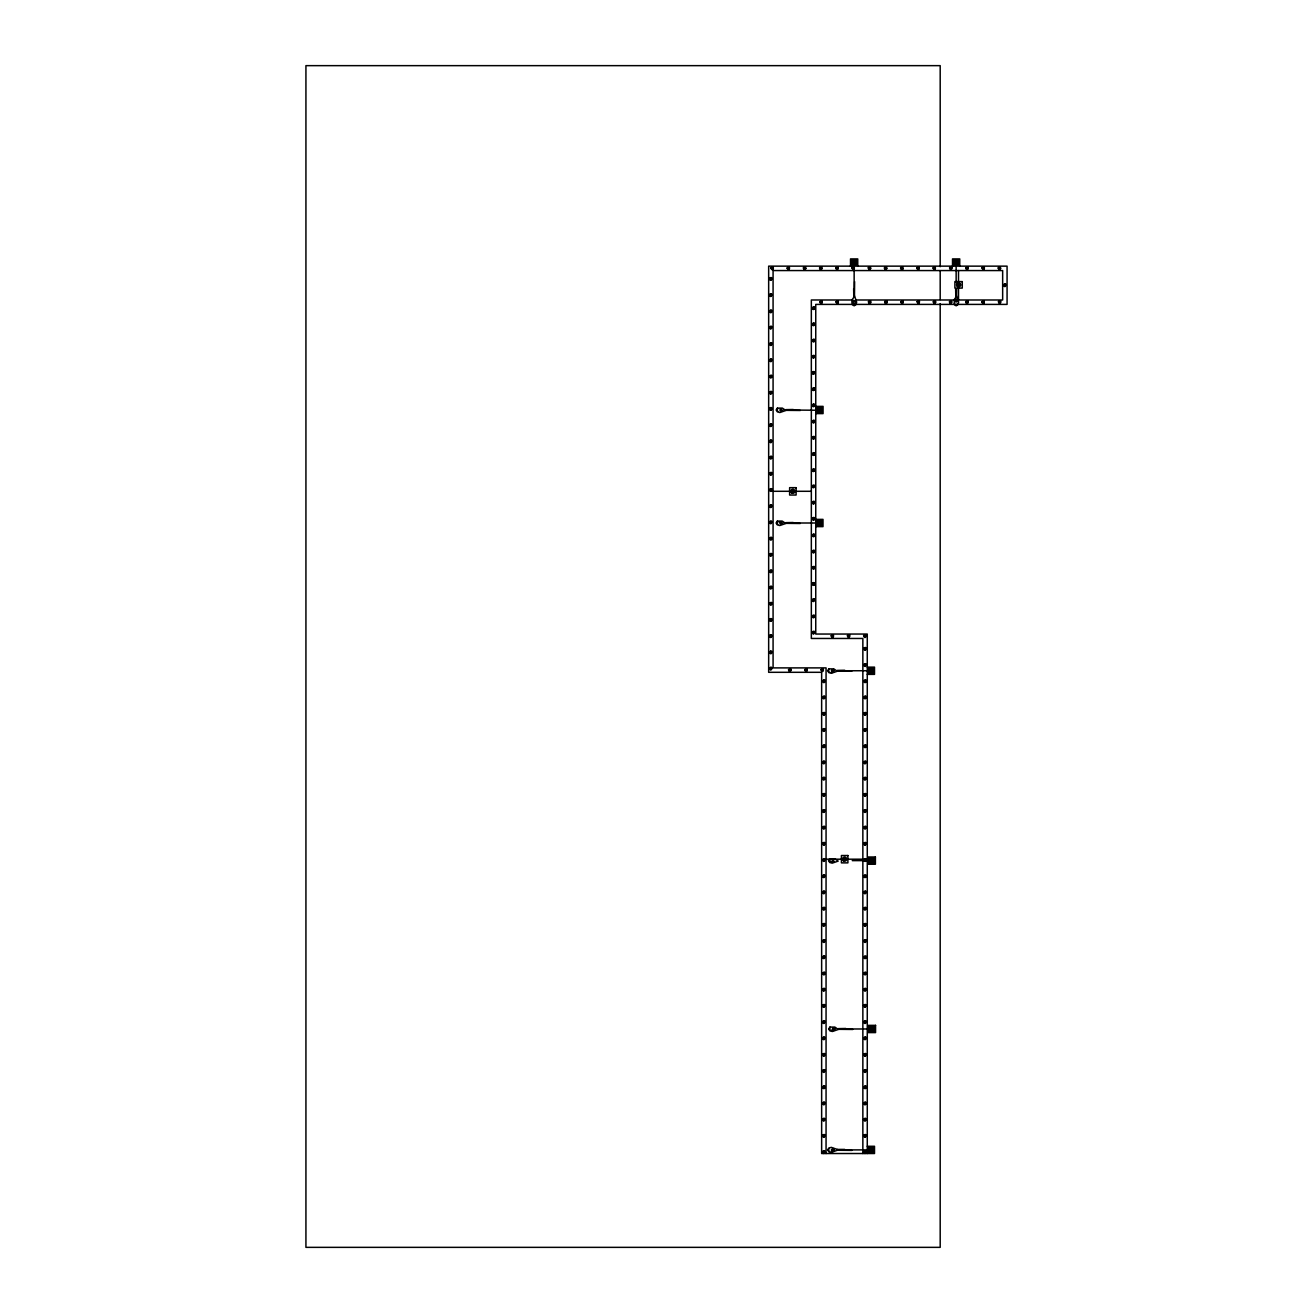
<?xml version="1.0" encoding="UTF-8"?>
<svg xmlns="http://www.w3.org/2000/svg" width="1313" height="1313" viewBox="0 0 1313 1313"><rect width="100%" height="100%" fill="white"/><g stroke="black" fill="none" stroke-linecap="round" stroke-linejoin="round"><path stroke-width="1.5" d="M854.484 296.131L854.615 281.622M956.488 296.131L956.619 288.679M769.763 278.898C772.421 275.451 771.42 282.64 769.828 278.635M771.322 268.344C774.342 265.603 772.372 270.987 771.486 268.853M771.617 279.111L770.797 278.898L771.765 278.668M773.341 268.344L772.339 269.099M771.732 295.343C770.14 291.338 769.155 298.543 771.798 295.08M770.009 311.115C772.274 314.972 771.256 307.373 769.943 311.854M771.798 311.591L770.846 311.329L771.65 310.869M769.779 327.528C772.815 324.771 770.829 330.154 769.943 328.02M769.861 344.072C773.554 341.035 769.73 347.83 770.518 343.415M771.617 344.269L771.634 343.645M769.861 359.992C771.65 363.701 772.159 357.431 770.042 359.795M769.894 376.503C772.963 373.745 770.895 379.178 770.107 376.979M787.505 268.377C791.476 266.227 786.881 270.445 788.342 269.099M769.779 408.606C771.831 412.627 771.798 405.11 769.812 409.131M771.798 392.948C769.992 389.239 769.5 395.508 771.617 393.145M769.812 425.117C773.259 421.933 770.157 428.957 770.239 424.509M769.812 441.037C771.568 444.73 772.192 438.509 769.943 440.807M769.861 457.531C772.635 454.134 771.256 461.208 770.058 457.318M769.861 473.451C771.749 477.177 772.011 470.825 770.124 473.287M769.894 489.979C772.586 486.86 771.453 493.048 770.025 490.209M771.683 489.979L770.928 490.832M771.798 506.408C770.042 502.715 769.418 508.935 771.667 506.637M769.73 522.328C772.93 519.521 770.468 525.118 770.124 522.705M771.617 522.328L771.026 523.296M805.64 268.312C802.932 271.66 804.688 264.389 805.673 268.82M771.831 554.759C768.811 558.123 770.78 550.869 771.667 555.268M769.976 571.073C771.929 575.045 771.847 567.577 769.976 571.565M771.847 587.764C770.091 584.072 769.467 590.292 771.716 587.994M771.962 603.75C768.515 606.245 771.601 601.354 771.535 603.143M771.732 619.917C768.433 623.068 771.502 616.109 771.404 620.524M812.566 324.278C815.619 320.93 813.584 328.152 812.796 323.819M819.969 268.065C822.036 272.103 822.004 264.586 820.001 268.591M769.779 668.547C772.421 665.1 771.42 672.289 769.845 668.284M814.602 340.543C811.368 343.727 814.241 336.604 814.372 341.232M771.634 668.76L770.797 668.448L771.617 668.071M812.55 356.43C814.306 360.123 814.93 353.903 812.681 356.2M820.165 302.187C822.874 298.757 821.725 305.913 820.297 301.957M814.421 373.138C812.928 369.166 811.894 376.339 814.536 372.892M812.55 405.061C814.306 408.753 814.93 402.533 812.681 404.831M814.618 389.14C810.581 390.732 815.554 387.138 814.109 388.615M812.632 421.292C814.388 424.985 815.012 418.765 812.763 421.063M814.355 421.752L814.602 421.342M812.566 437.754C815.225 434.291 814.208 441.48 812.632 437.492M836.168 268.262C838.859 265.144 837.727 271.331 836.299 268.509M836.348 268.262L837.202 267.524M812.681 453.724C814.733 457.761 814.7 450.244 812.714 454.249M812.484 486.352C816.259 484.12 812.238 488.485 813.092 487.09M814.536 470.431C812.78 466.739 812.156 472.959 814.405 470.661M788.949 669.876C790.738 673.569 791.247 667.299 789.129 669.663M812.55 502.6C815.242 499.17 814.109 506.309 812.681 502.354M814.52 502.6L813.354 503.421M814.552 519.062C812.271 515.549 812.96 521.458 814.158 519.39M812.599 535.343C815.997 532.914 813.059 537.591 812.928 536.049M812.944 567.577C816.604 570.121 811.286 564.869 813.863 568.496M814.273 584.137L813.535 583.202M814.536 584.203C812.747 580.51 812.238 586.78 814.355 584.416M805.197 669.794C807.298 673.832 807.15 666.331 805.279 670.303M814.536 600.139C811.483 602.897 813.551 597.464 814.323 599.664M814.405 616.601L813.945 615.748M812.616 632.571C815.521 629.239 813.502 636.428 812.731 632.095M870.634 268.492C868.878 264.799 868.254 271.02 870.503 268.722M868.796 302.187C872.62 299.906 868.467 304.419 869.452 302.843M823.382 670.369C821.708 666.348 820.822 673.553 823.382 670.09M823.12 680.987L824.137 681.939M824.909 681.48C822.496 677.508 823.514 685.173 824.81 680.725M822.89 697.4C825.532 694.298 824.531 700.469 822.956 697.663M831.753 635.952C834.05 639.808 832.951 632.193 831.687 636.69M822.874 729.979C826.337 726.828 823.153 733.737 823.382 729.454M824.925 714.059C823.169 710.366 822.545 716.586 824.794 714.288M884.814 268.082C886.866 272.119 886.849 264.586 884.847 268.607M824.843 729.979L823.481 730.717M823.07 745.981C825.467 749.904 824.367 742.255 823.087 746.752M886.718 268.591L885.586 267.376M822.808 762.393C825.467 758.947 824.466 766.136 822.874 762.147M824.876 746.473L823.973 746.227L824.777 745.768M822.824 778.314C825.04 781.793 824.482 775.999 823.153 777.92M886.964 302.351L885.799 301.104L885.323 302.827L886.948 302.614L886.062 301.366M822.89 794.562C824.679 798.271 825.188 792.002 823.07 794.365M847.821 635.837C849.577 639.529 850.217 633.309 847.952 635.607M824.925 827.846C823.136 824.137 822.627 830.407 824.745 828.043M823.218 860.015C827.387 858.21 821.101 862.69 824.187 859.194M902.983 268.64C900.718 265.144 901.391 271.052 902.605 268.984M822.824 892.101C824.564 895.794 825.204 889.574 822.956 891.872M824.597 924.812L823.661 925.534M863.987 636.132C866.629 632.685 865.628 639.874 864.052 635.869M824.958 941.044C820.444 942.078 827.272 939.534 823.563 940.387M822.874 957.226C826.813 955.043 822.283 959.343 823.711 957.948M865.858 649.032L866.104 648.622M917.245 268.049C919.051 271.742 919.56 265.472 917.426 267.836M864.118 681.217C866.777 677.771 865.776 684.959 864.184 680.955M866.137 665.034C863.478 668.136 864.479 661.965 866.055 664.772M865.973 681.431L865.152 681.217L866.12 680.987M864.135 697.137C865.924 700.847 866.432 694.561 864.315 696.94M917.508 301.793C919.724 305.24 919.215 299.528 917.787 301.366M822.857 1022.072C825.549 1018.97 824.416 1025.158 822.972 1022.318M824.81 1038.517C823.218 1034.529 822.25 1041.718 824.876 1038.271M865.924 730.209C862.69 726.778 866.137 733.918 865.628 729.092M824.876 1054.815C821.495 1057.884 824.728 1051.056 824.531 1055.422M864.02 762.393C867.433 759.948 864.43 764.724 864.381 763.066M824.925 1070.998C820.937 1072.967 825.828 1068.076 824.548 1071.375M864.02 778.593C867.007 775.228 865.037 782.482 864.151 778.084M822.841 1103.15C824.909 1107.187 824.876 1099.67 822.874 1103.675M864.052 794.841C867.483 791.641 864.446 798.731 864.43 794.168M822.824 1119.349C824.564 1123.025 825.204 1116.821 822.956 1119.103M935.283 268.344C932.575 271.693 934.347 264.422 935.332 268.853M822.89 1135.597C824.679 1139.307 825.188 1133.021 823.07 1135.384M864.102 827.567C866.793 824.137 865.661 831.293 864.233 827.338M866.055 811.286C863.856 807.79 864.348 813.666 865.727 811.68M933.641 302.187C937.039 299.774 934.085 304.452 933.953 302.893M822.857 1151.78C824.941 1155.801 824.81 1148.317 822.939 1152.289M864.446 859.818C867.269 863.265 864.364 856.06 864.66 860.901M866.055 892.364C862.346 894.711 866.186 890.083 865.382 891.724M949.988 268C951.646 272.004 952.549 264.816 949.988 268.262M864.069 924.533C866.203 928.554 865.924 921.086 864.233 925.025M864.102 941.044C867.204 937.712 865.021 944.851 864.397 940.617M949.824 302.22C952.516 298.79 951.383 305.945 949.939 301.99M865.956 941.257L865.612 940.223M865.924 973.475C862.592 976.38 866.399 969.634 865.694 974.361M864.052 989.378C866.186 993.383 865.924 985.932 864.217 989.854M865.956 989.887L865.251 988.919M865.776 1005.824L864.824 1006.562M866.055 1005.824C861.525 1007.596 867.877 1003.936 864.594 1005.085M864.085 1021.809C868.074 1024.731 862.608 1019.233 865.825 1021.645M865.809 1022.269L865.907 1021.612M864.069 1037.992C866.646 1041.915 865.234 1034.48 864.414 1038.632M864.315 1038.271L865.48 1037.533M966.138 268.295C968.781 265.177 967.779 271.348 966.204 268.541M864.102 1054.815C866.793 1051.697 865.661 1057.901 864.233 1055.061M864.118 1070.735C866.17 1074.773 866.137 1067.239 864.151 1071.26M866.006 1071.244L865.103 1070.998L866.071 1070.784M864.266 1087.016C866.678 1090.922 865.579 1083.291 864.282 1087.771M968.058 302.417C966.466 298.412 965.498 305.617 968.141 302.154M866.038 1103.691C864.233 1099.687 863.741 1106.875 865.907 1103.429M864.02 1119.349C866.153 1123.354 865.891 1115.886 864.2 1119.825M864.052 1135.86C866.711 1132.742 865.71 1138.913 864.118 1136.122M866.055 1152.322C863.839 1148.875 864.348 1154.587 865.759 1152.748M982.288 301.924C984.044 305.617 984.668 299.397 982.419 301.695M1000.309 268.541L1000.014 267.606M1000.588 268.607C998.832 264.931 998.208 271.135 1000.457 268.853M998.848 301.842C1000.637 305.552 1001.146 299.266 999.029 301.629M852.81 300.004L852.268 302.088L854.139 305.043L856.01 302.088L855.452 300.004M804.048 267.885L804.59 269.034M821.692 268.541L820.773 269.05M814.29 308.473L814.602 307.866M821.922 302.384L820.346 302.187M771.634 457.958L770.698 456.809M852.383 262.518L854.139 260.778L855.879 262.518L854.139 264.274L852.383 262.518L854.697 262.518L853.581 262.518M852.498 267.77C853.237 271.791 855.452 265.948 852.679 267.589M852.744 301.645L852.744 302.663M818.212 408.753L818.212 411.232L820.691 411.232L820.691 408.753L818.212 408.753L819.181 409.722M820.691 408.753C818.656 412.167 819.049 407.769 820.691 411.232M870.634 302.663L870.076 301.284M812.731 518.323L813.797 519.702M769.878 635.59C770.616 639.612 772.832 633.769 770.058 635.41M818.147 521.77L818.147 524.232L820.609 524.232L820.609 521.77L818.147 521.77C821.413 523.362 817.408 524.281 819.378 521.245M814.487 552.034C813.929 547.734 811.204 554.463 814.569 551.788M933.691 267.918L934.068 268.984M812.731 583.481L814.044 584.81M935.48 302.663L935.48 301.727M954.387 262.518L956.143 260.778L957.883 262.518L956.143 264.274L954.387 262.518C957.653 261.254 956.127 264.438 954.896 261.287M956.143 282.049L956.143 260.778M966.45 268.098L967.55 267.639M982.534 267.704C983.273 271.725 985.489 265.882 982.715 267.507M982.616 267.754L982.715 268.919M984.225 268.689L984.028 267.622M998.766 268.131L999.587 267.409M824.564 714.157L824.121 713.074M1003.969 284.658C1006.07 288.548 1004.905 282.607 1004.872 284.429M864.233 648.589C868.976 648.162 861.558 650.296 865.727 648.228M866.038 649.082L865.136 649.771M869.649 669.515L869.14 670.746L870.88 672.502L872.636 670.746L870.88 669.006L869.649 669.515L870.617 670.483L869.649 671.993M870.88 672.502L870.617 670.483M865.956 714.256C864.102 709.923 864.397 717.735 866.022 713.271M823.12 827.108L823.12 828.043M864.282 745.718C865.562 749.69 866.449 743.815 864.742 745.489M824.794 844.275C823.021 840.484 823.317 846.032 824.154 844.719M865.825 746.605L865.644 745.423M823.103 875.755L823.103 876.608M822.988 908.104C824.318 912.584 825.352 904.903 822.923 908.875M865.759 844.144L865.579 842.946L864.299 843.291M866.006 844.275C865.218 840.238 863.117 846.163 865.776 844.423M864.348 859.785L865.365 859.309M823.087 972.966C823.645 977.266 826.369 970.537 823.005 973.212M870.535 859.375L870.535 861.853L873.014 861.853L873.014 859.375L870.535 859.375L871.504 860.343M871.225 860.622L872.341 860.622L852.252 860.622M871.783 862.362L871.783 861L873.522 860.622M824.728 990.15C823.99 986.145 821.774 991.988 824.548 990.347M824.712 1006.349C823.973 1002.328 821.757 1008.171 824.515 1006.529M865.907 908.842C862.378 911.337 866.055 904.821 865.809 909.351M864.446 973.278L865.825 973.097M824.712 1087.689L823.957 1087.164L824.941 1087.033M870.7 1027.734L870.7 1030.213L873.178 1030.213L873.178 1027.734L871.947 1027.226L870.7 1027.734L871.553 1028.982L838.334 1028.982M864.233 1054.569L865.792 1054.158M865.825 1071.195L864.857 1071.917M865.825 1136.287L865.07 1135.761L866.055 1135.63M869.649 1148.662L869.649 1151.14L872.127 1151.14L872.127 1148.662L869.649 1148.662L870.617 1149.63M777.788 408.671L776.935 410.001L777.788 411.314M781.974 411.314L782.827 410.001M781.908 524.33L782.761 523.001M829.225 669.433L828.372 670.746L829.225 672.075M830.292 1027.652L829.422 1028.982L830.292 1030.295L834.461 1030.295M829.225 1148.58L828.372 1149.893L829.225 1151.222M771.502 295.507L770.025 295.507M820.313 267.967L821.446 267.524M814.355 308.818C813.338 304.6 812.944 310.41 813.404 308.916M852.744 267.918L853.647 267.327M771.584 377.176L771.584 376.142M836.66 301.498C836.332 305.568 839.992 300.496 836.89 301.366M771.453 393.047L770.37 393.424M868.927 267.507L868.812 268.443M814.076 357.234L814.076 356.168M771.453 441.677L770.386 442.038M886.8 302.532L885.586 302.926M812.813 421.096L814.29 421.178M771.486 571.926L771.486 570.712M812.895 550.82L812.944 551.903M814.339 551.952L813.239 552.166M770.091 619.211L770.075 620.113M813.026 567.397L814.339 567.118M770.468 651.708L770.107 652.561M823.038 729.486L824.088 729.257M865.891 681.644L864.627 681.742M865.792 714.174L864.758 714.453M824.482 779.249L824.236 777.854M824.531 795.218L823.448 795.58M824.449 811.631L824.285 810.285M824.498 860.54L824.4 859.276M864.397 810.367L864.84 811.844M824.449 876.789C821.971 872.8 824.859 880.038 824.104 875.18M864.331 827.108L865.365 826.747M865.924 860.442L864.545 860.376M865.759 876.887C863.773 872.669 865.546 879.398 865.037 876.083M824.745 941.503L823.743 941.766M823.087 956.75L824.154 956.258M823.07 1054.323L824.433 1053.945M823.038 1070.505L823.908 1070.259M865.743 1022.45L864.89 1022.811M823.235 1086.524C822.923 1090.594 826.566 1085.523 823.481 1086.393M865.792 1055.192L864.922 1055.636M851.448 265.193L851.448 259.843L856.815 259.843L856.815 265.193L851.448 265.193L851.448 259.843M852.892 263.749L853.86 262.797L855.37 263.749M855.37 261.287L854.402 262.239L852.892 261.287M852.203 260.598L856.815 259.843M953.451 265.193L953.451 259.843L958.818 259.843L958.818 265.193L953.451 265.193L954.206 264.455M954.896 263.749L955.749 262.518M956.406 262.239L957.374 261.287M953.451 259.843L958.818 259.843M816.768 412.676L822.119 412.676L816.768 412.676L816.768 407.309L822.119 407.309L822.119 412.676M818.212 411.232L819.443 410.378L819.443 411.74M822.119 407.309L821.38 411.921M816.702 525.676L822.053 525.676L816.702 525.676L816.702 520.325L822.053 520.325L822.053 525.676M818.147 524.232L819.099 523.28M821.134 523.001L819.772 523.001L820.609 521.77M822.053 520.325L821.298 524.937M868.205 673.421L873.572 673.421L873.572 668.071L868.205 668.071L868.205 673.421L873.572 673.421M871.159 670.483L872.127 669.515M868.205 668.071L873.572 668.071M869.091 863.298L869.091 857.947L869.091 863.298L874.458 863.298L874.458 857.947L869.091 857.947M870.535 861.853L871.504 860.901M873.014 859.375L872.045 860.343L871.783 858.866M874.458 863.298L874.458 857.947M869.255 1031.657L869.255 1026.29L874.622 1026.29L874.622 1031.657L869.255 1031.657L870.01 1030.902M870.7 1030.213L871.668 1029.244L871.947 1030.721M872.209 1028.703L873.178 1027.734M874.622 1031.657L874.622 1026.29M867.269 1146.282L874.507 1146.282L874.507 1153.52L822.02 1153.52M868.205 1152.584L873.572 1152.584L868.205 1152.584L868.205 1147.217L873.572 1147.217L873.572 1152.584M869.649 1151.14L870.88 1150.286L870.88 1151.649M872.127 1148.662L871.274 1149.893L872.636 1149.893M872.817 1151.829L873.572 1147.217M837.825 302.958L838.039 301.842M852.908 300.874L852.908 303.434M902.507 268.902L901.621 269.017M885.553 301.235L885.241 302.581M901.867 301.481C902.638 305.995 902.999 298.182 901.522 302.86M771.191 409.607L771.732 408.638M917.968 301.53L918.87 301.416M813.207 388.484L813.042 389.666M935.037 302.843L934.232 302.942M950.251 301.629L951.383 301.695M998.93 267.688L999.39 267.639M814.158 422.097L813.256 422.195M1005.249 285.824L1005.676 284.708M770.501 603.012L770.107 603.98M771.289 604.39L771.584 603.373M831.917 635.508L832.77 635.443M789.343 669.532L790.163 669.318M805.591 669.466L806.412 669.236M864.348 635.476L865.431 635.394M864.725 729.322L864.364 730.405M824.351 779.118L823.432 779.233M823.333 810.137C821.971 813.978 826.813 810.023 823.596 810.055M864.676 875.525L864.233 876.641L865.546 877.035M823.432 924.073C824.597 928.603 824.006 920.856 823.349 925.665M823.267 972.769L824.351 972.818M824.4 974.213L824.4 972.736M864.725 956.57L864.857 958.129M823.235 1102.822L824.104 1102.46M864.578 1086.655L865.398 1086.425M824.367 1152.568L823.481 1152.699M957.456 304.173L956.143 305.043L954.814 304.173M770.567 294.358L770.124 295.458M869.173 267.409L869.452 267.507M917.754 267.442L918.247 268.312L918.247 267.376M837.169 301.399L836.742 302.597M933.97 267.524L935.184 268.344M950.563 267.524L951.58 267.655M869.403 301.448L869.83 302.187L869.6 301.219M814.093 325.148L813.174 325.017M982.945 267.409L983.421 268.213L983.634 267.392M901.785 301.317L902.244 302.138L902.244 301.202M950.481 301.596L950.628 301.251M951.285 302.958L950.005 302.22M983.289 301.334L982.764 302.712M814.044 389.945L812.977 389.748M771.026 425.839L771.798 424.887M814.142 454.807L813.01 454.659M771.223 506.884L770.37 506.884M770.337 521.589L771.634 521.835M770.616 537.756L770.107 538.773M771.108 539.577C773.751 536.114 767.071 538.954 771.338 539.446M770.616 554.037L769.976 554.989M813.387 615.649L812.928 616.765M770.567 651.363C767.957 654.859 774.555 651.904 770.37 651.543M771.059 653.185L771.273 651.625M821.889 669.236L823.038 669.712M823.382 761.589L824.449 761.803M824.433 974.279L823.596 974.131M823.596 1086.606L824.58 1086.655M865.562 1136.664L864.479 1136.467M864.627 1151.304L865.53 1151.238M851.776 1150.385L837.284 1150.254L831.326 1152.42L828.831 1151.78L827.6 1149.893L828.831 1148.022L831.326 1147.365L837.284 1149.417L844.719 1149.417M771.519 327.331L771.781 327.298M1004.166 285.364L1003.903 285.397M814.52 340.543L813.65 340.444L814.634 340.313M771.634 376.322L771.634 375.813M814.487 405.323L813.535 405.225M771.519 441.119L771.798 441.299M814.388 453.806L814.142 453.182M771.601 473.714L771.716 473.222M814.257 469.972L814.487 470.169M814.372 486.352L813.502 486.253L814.487 486.122M814.241 502.223L814.552 502.37M771.486 538.199L771.502 537.92M771.519 554.053L770.813 554.759L771.781 554.546M814.257 583.76L814.044 583.087M771.634 603.57L771.896 603.537M814.29 616.191L814.552 616.158M771.486 635.919L771.732 635.886M771.552 652.167L771.699 651.855M824.662 681.02L824.909 680.987M824.154 696.497L823.924 697.4L824.892 697.187M824.646 713.599L824.892 713.566M865.841 713.599L866.104 713.566M865.825 729.798L866.071 729.749M865.891 746.047L866.137 746.014M865.037 762.311L865.907 762.393M865.513 777.723L865.021 778.593L865.989 778.363M824.416 794.299L824.843 794.611M865.792 794.644L866.088 794.841M824.564 810.827L824.662 810.548M865.759 810.827L865.562 810.154M824.876 827.567L823.924 827.567L824.745 827.108M865.841 827.387L866.104 827.354M865.825 843.57L866.071 843.537M824.679 859.818L824.827 859.506M824.548 875.984L824.81 875.952M824.039 891.543L823.793 892.266M824.301 907.874L823.875 908.612L824.843 908.399M824.712 924.812L823.842 924.713L824.827 924.582M865.841 940.847L866.104 940.814M865.644 956.685C867.401 959.819 861.82 955.831 866.104 956.964M866.12 973.475L865.169 973.475L866.137 973.245M824.548 989.444L824.662 989.165M865.727 1005.643L865.989 1005.61M824.58 1054.437L824.892 1054.585M824.548 1103.232L824.712 1102.92M865.776 1119.612L865.989 1119.382M824.564 1151.862L824.712 1151.55M865.759 1151.862L865.727 1151.386M831.326 672.617L833.41 672.075M834.297 861.935L830.128 861.935L829.258 860.622L832.212 858.751L834.297 859.293M831.326 1151.764L833.41 1151.222M770.55 294.26L771.371 294.473M771.732 294.867L771.502 294.883M771.026 328.348L770.091 327.708M983.552 303.155L982.682 302.794M813.42 339.624L814.339 339.87M813.912 341.446L812.845 340.756M771.831 360.041L771.24 359.614M814.503 356.48L814.191 356.332M770.518 407.9L771.42 408.491M813.551 405.225L814.52 405.11M814.569 437.524L813.6 437.754L814.208 437.147M771.847 457.318L771.535 457.154M771.732 522.098L770.764 522.229L771.699 522.328M813.551 518.701L814.355 518.323M814.602 535.113L813.633 535.244L814.487 535.343M813.879 536.246L812.96 535.999M770.567 553.856L771.404 554.168M814.667 567.774L814.306 567.413M771.831 587.272L770.862 587.403L771.716 587.502M813.289 599.302L814.224 599.434M814.487 599.91L813.879 599.483M813.584 617.405C816.325 614.386 810.942 616.355 813.075 617.241M770.55 635.279L771.42 635.738M813.551 632.472L814.421 632.078M848.592 635.131L848.723 636.116L848.822 635.164M866.071 664.805L865.759 664.657M823.924 698.253L824.745 697.203M866.088 697.187L865.874 697.4M824.876 729.749L824.646 729.979M824.843 762.393L824.367 761.868M865.054 762.295L866.022 762.18L865.283 761.491M823.809 778.494L824.777 778.363M823.908 842.913L823.711 844.489M824.876 843.537L823.908 844.522M865.054 876.083L865.562 875.656M823.809 892.266L824.63 891.904M865.989 892.151L865.021 892.364L865.759 891.937M866.055 908.399L865.727 908.251M824.876 956.996L823.678 958.047M865.054 989.542L866.022 989.411M823.809 1005.725L824.351 1005.298M865.283 1006.792L864.151 1006.332M824.843 1021.859L824.416 1021.547M866.104 1054.585L865.136 1054.716L866.071 1054.815M866.137 1087.033L865.924 1087.262M865.251 1102.69L864.315 1103.609M865.054 1103.33L865.546 1102.559M823.809 1119.513L824.63 1119.136M785.847 409.64L793.282 409.508M785.781 522.656L793.216 522.508M837.284 670.401L844.719 670.27M838.334 1028.621L845.785 1028.489M851.694 260.072L856.585 260.072L856.585 264.963L851.694 264.963M854.517 262.518L855.879 262.518M956.52 262.518L957.883 262.518M852.219 299.988L811.336 299.988L811.336 638.463L862.854 638.463L862.854 1153.52M856.125 299.988L1002.656 299.988L1002.656 270.56L773.078 270.56L773.078 667.89L826.058 667.89L826.058 1153.52M815.833 406.374L823.07 406.374L823.07 413.611L815.833 413.611M821.889 407.555L816.998 407.555L816.998 412.446L821.889 412.446M785.847 410.001L819.181 410.263M819.837 410.001L821.199 410.001M800.339 410.477L785.847 410.345M773.078 491.292L811.336 491.292M815.75 519.374L823.005 519.374L823.005 526.628L815.75 526.628M816.932 520.555L821.823 520.555L821.823 525.446L816.932 525.446M785.781 523.001L818.984 523.001M800.274 523.493L785.781 523.345M867.269 667.135L874.507 667.135L874.507 674.373L867.269 674.373M873.326 668.301L868.435 668.301L868.435 673.192L873.326 673.192M837.284 670.746L870.503 670.746M871.274 670.746L872.636 670.746M851.776 671.238L837.284 671.091M869.846 858.686L873.703 858.686M826.058 859.194L862.854 859.194M869.846 862.543L873.703 862.543M873.867 1027.045L869.255 1026.29M873.687 1028.982L872.209 1029.244L873.178 1030.213M852.843 1029.458L838.334 1029.326M873.326 1147.447L868.435 1147.447L868.435 1152.354L873.326 1152.354M872.817 1147.972L868.205 1147.217M837.284 1149.893L870.503 1149.893M999.587 269.099L998.766 268.574M918.247 267.557L919.149 268.065M837.415 267.442L837.005 267.54M788.916 267.721L788.309 267.409M837.612 301.399L837.3 302.236L837.169 301.251M770.862 474.666L770.025 473.944M770.616 539.397L771.568 538.379M789.687 671.091L790.853 669.893M865.333 713.074L864.676 714.6M864.906 957.948L865.825 957.029M781.908 521.688L777.723 521.688L776.853 523.001L777.723 524.33M935.201 301.662L934.446 301.235M814.011 307.439L812.813 308.325M864.643 779.233L865.727 778.396M865.382 826.665L865.891 827.567M956.143 299.134L957.456 300.004M771.404 278.29L770.157 279.259M771.223 505.407L771.798 506.145M814.076 550.721L814.454 551.526M865.644 859.194L866.12 860.015M865.792 907.907L864.561 908.087L864.66 909.351M956.406 262.797L957.374 263.749M958.818 265.193L958.063 260.598M856.815 265.193L856.06 260.598M820.609 524.232L819.657 523.28L819.378 524.757M871.159 671.025L872.127 671.993M872.045 860.901L873.014 861.853M871.159 1150.172L872.127 1151.14M919.034 301.53L918.919 302.811L917.853 302.45M771.535 489.372L770.928 489.979L771.863 489.979M771.502 619.211L771.552 619.917M865.661 1037.664L865.809 1038.271M833.41 669.433L834.264 670.746M834.461 1027.652L835.331 1028.982M833.41 1148.58L834.264 1149.893M966.368 302.581L966.877 301.186M822.168 301.941L820.986 301.235M814.339 323.851L814.339 324.278M814.323 372.416L813.518 372.892L814.372 372.892M771.617 392.21L770.797 392.685L771.732 392.685M814.536 535.097L813.387 534.44L812.928 535.523M865.874 924.336L865.809 924.812M824.662 1037.795L823.858 1038.271L824.712 1038.271M824.515 1135.499L824.876 1135.86M999.653 301.399L999.62 301.137M983.092 301.481L983.06 301.219M966.975 267.573L966.942 267.327M934.249 267.622L934.216 267.376M918.312 301.35L918.279 301.104M901.801 267.671L901.768 267.409M853.204 267.573L853.171 267.327M820.773 267.622L820.74 267.376M804.59 267.606L804.557 267.343M772.159 267.639L772.126 267.376M832.376 635.459L832.344 635.213M806.001 669.351L805.969 669.105M950.76 267.294L950.251 268.459M789.72 669.17L789.852 670.139M955.651 288.679L955.782 296.131M853.647 288.679L853.778 296.131M959.754 266.145L959.754 258.907L952.516 258.907L952.516 266.145M958.506 270.56L958.506 299.988M956.143 288.712L956.143 296.131M940.19 266.703L940.19 65.65L305.929 65.65L305.929 1247.35L940.19 1247.35L940.19 303.631M940.19 270.806L940.19 299.528M874.228 858.177L874.228 863.068L869.337 863.068L869.337 858.177M872.817 668.826L872.817 672.683M871.947 1027.226L871.947 1028.588M870.88 669.006L870.88 670.369M870.88 1148.153L870.88 1149.515M867.269 1153.52L867.269 634.048L815.75 634.048L815.75 304.403L1007.071 304.403L1007.071 266.145L768.663 266.145L768.663 672.305L821.643 672.305L821.643 1153.52M857.75 266.145L857.75 258.907L850.512 258.907L850.512 266.145M854.139 260.778L854.139 262.14M854.139 262.912L854.139 296.131M837.284 1149.417L837.284 1150.385M819.443 408.245L819.443 409.607M769.385 278.52C771.174 284.133 773.751 274.548 769.385 278.52M770.928 267.967C772.733 273.58 775.294 263.995 770.928 267.967M769.352 294.703C771.141 300.316 773.718 290.731 769.352 294.703M769.418 310.951C771.223 316.581 773.784 306.996 769.418 310.951M769.385 327.134C771.191 332.763 773.751 323.179 769.385 327.134M769.467 343.694C771.273 349.307 773.833 339.722 769.467 343.694M769.434 359.877C771.24 365.506 773.8 355.921 769.434 359.877M769.5 376.125C771.305 381.755 773.882 372.17 769.5 376.125M769.385 392.292C771.174 397.921 773.751 388.336 769.385 392.292M787.111 268C788.916 273.613 791.476 264.028 787.111 268M769.352 408.491C771.141 414.104 773.718 404.519 769.352 408.491M769.418 424.739C771.223 430.352 773.784 420.767 769.418 424.739M769.385 440.922C771.191 446.535 773.751 436.95 769.385 440.922M769.467 457.154C771.273 462.767 773.833 453.182 769.467 457.154M769.434 473.337C771.24 478.966 773.8 469.381 769.434 473.337M769.5 489.585C771.305 495.214 773.882 485.629 769.5 489.585M769.385 505.751C771.174 511.381 773.751 501.796 769.385 505.751M769.352 521.95C771.141 527.563 773.718 517.979 769.352 521.95M803.359 267.934C805.164 273.547 807.725 263.962 803.359 267.934M769.418 538.199C771.223 543.812 773.784 534.227 769.418 538.199M769.385 554.381C771.191 560.011 773.751 550.426 769.385 554.381M769.467 570.942C771.273 576.555 773.833 566.97 769.467 570.942M769.434 587.124C771.24 592.737 773.8 583.153 769.434 587.124M769.5 603.373C771.305 608.986 773.882 599.401 769.5 603.373M769.385 619.539C771.174 625.152 773.751 615.567 769.385 619.539M812.205 307.718C814.011 313.331 816.588 303.746 812.205 307.718M769.352 635.722C771.141 641.351 773.718 631.766 769.352 635.722M812.173 323.901C813.978 329.53 816.555 319.945 812.173 323.901M819.542 267.95C821.347 273.58 823.924 263.995 819.542 267.95M769.418 651.97C771.223 657.6 773.784 648.015 769.418 651.97M812.255 340.149C814.044 345.779 816.62 336.194 812.255 340.149M769.385 668.169C771.191 673.782 773.751 664.197 769.385 668.169M812.123 356.315C813.929 361.945 816.489 352.36 812.123 356.315M819.788 301.809C821.577 307.439 824.154 297.854 819.788 301.809M812.091 372.515C813.896 378.128 816.456 368.543 812.091 372.515M812.156 388.763C813.962 394.376 816.522 384.791 812.156 388.763M812.123 404.946C813.929 410.575 816.505 400.974 812.123 404.946M812.205 421.178C814.011 426.791 816.588 417.206 812.205 421.178M812.173 437.36C813.978 442.99 816.555 433.405 812.173 437.36M835.774 267.885C837.579 273.498 840.156 263.913 835.774 267.885M812.255 453.609C814.044 459.238 816.62 449.653 812.255 453.609M812.123 469.775C813.929 475.404 816.489 465.82 812.123 469.775M835.971 301.842C837.776 307.472 840.336 297.87 835.971 301.842M812.091 485.974C813.896 491.587 816.456 482.002 812.091 485.974M788.522 669.761C790.328 675.374 792.888 665.789 788.522 669.761M812.156 502.223C813.962 507.836 816.522 498.251 812.156 502.223M812.123 518.405C813.929 524.035 816.505 514.45 812.123 518.405M812.205 534.965C814.011 540.579 816.588 530.994 812.205 534.965M812.173 551.148C813.978 556.761 816.555 547.176 812.173 551.148M812.255 567.397C814.044 573.01 816.62 563.425 812.255 567.397M851.973 267.901C853.762 273.531 856.339 263.946 851.973 267.901M812.123 583.563C813.929 589.176 816.489 579.591 812.123 583.563M812.091 599.746C813.896 605.375 816.456 595.79 812.091 599.746M804.771 669.679C806.576 675.309 809.136 665.724 804.771 669.679M812.156 615.994C813.962 621.623 816.522 612.039 812.156 615.994M812.123 632.193C813.929 637.806 816.505 628.221 812.123 632.193M868.221 267.836C870.027 273.465 872.587 263.88 868.221 267.836M868.402 301.809C870.207 307.423 872.784 297.838 868.402 301.809M820.953 669.712C822.759 675.342 825.335 665.757 820.953 669.712M822.529 680.84C824.334 686.453 826.895 676.868 822.529 680.84M822.496 697.022C824.301 702.636 826.862 693.051 822.496 697.022M831.145 635.787C832.951 641.417 835.528 631.832 831.145 635.787M822.512 713.419C824.318 719.032 826.878 709.447 822.512 713.419M822.48 729.601C824.285 735.214 826.845 725.629 822.48 729.601M884.388 267.967C886.193 273.58 888.753 263.995 884.388 267.967M822.545 745.85C824.351 751.463 826.927 741.878 822.545 745.85M822.414 762.016C824.219 767.645 826.796 758.044 822.414 762.016M884.634 301.727C886.439 307.34 889.016 297.756 884.634 301.727M822.398 778.199C824.187 783.828 826.763 774.243 822.398 778.199M822.463 794.463C824.269 800.077 826.829 790.492 822.463 794.463M822.43 810.646C824.236 816.259 826.796 806.674 822.43 810.646M847.394 635.722C849.199 641.351 851.776 631.75 847.394 635.722M822.512 827.19C824.318 832.819 826.878 823.235 822.512 827.19M822.48 843.373C824.285 849.002 826.845 839.417 822.48 843.373M822.545 859.638C824.351 865.251 826.927 855.666 822.545 859.638M900.57 268C902.376 273.613 904.936 264.028 900.57 268M822.414 875.804C824.219 881.417 826.796 871.832 822.414 875.804M822.398 891.987C824.187 897.6 826.763 888.015 822.398 891.987M900.833 301.76C902.622 307.373 905.199 297.788 900.833 301.76M822.463 908.235C824.269 913.864 826.829 904.263 822.463 908.235M822.43 924.418C824.236 930.047 826.796 920.462 822.43 924.418M822.512 940.65C824.318 946.279 826.878 936.694 822.512 940.65M863.593 635.755C865.398 641.368 867.959 631.783 863.593 635.755M822.48 956.849C824.285 962.462 826.845 952.877 822.48 956.849M863.708 648.458C865.513 654.071 868.074 644.486 863.708 648.458M822.545 973.097C824.351 978.71 826.927 969.125 822.545 973.097M863.675 664.641C865.48 670.27 868.041 660.685 863.675 664.641M916.819 267.934C918.624 273.547 921.201 263.962 916.819 267.934M822.414 989.263C824.219 994.877 826.796 985.292 822.414 989.263M863.724 680.84C865.53 686.453 868.106 676.868 863.724 680.84M822.398 1005.446C824.187 1011.076 826.763 1001.474 822.398 1005.446M863.708 697.022C865.497 702.636 868.074 693.051 863.708 697.022M917.081 301.678C918.87 307.308 921.447 297.723 917.081 301.678M822.463 1021.695C824.269 1027.324 826.829 1017.739 822.463 1021.695M863.708 713.419C865.513 719.032 868.09 709.447 863.708 713.419M822.43 1037.894C824.236 1043.507 826.796 1033.922 822.43 1037.894M863.691 729.601C865.48 735.214 868.057 725.629 863.691 729.601M822.512 1054.437C824.318 1060.051 826.878 1050.466 822.512 1054.437M863.757 745.85C865.562 751.463 868.123 741.878 863.757 745.85M822.48 1070.62C824.285 1076.25 826.845 1066.665 822.48 1070.62M863.626 762.016C865.431 767.645 867.991 758.044 863.626 762.016M822.545 1086.869C824.351 1092.498 826.927 1082.913 822.545 1086.869M863.593 778.199C865.398 783.828 867.959 774.243 863.593 778.199M822.414 1103.035C824.219 1108.664 826.796 1099.079 822.414 1103.035M863.659 794.463C865.464 800.077 868.041 790.492 863.659 794.463M933.018 267.95C934.807 273.58 937.384 263.995 933.018 267.95M822.398 1119.234C824.187 1124.847 826.763 1115.262 822.398 1119.234M863.642 810.646C865.431 816.259 868.008 806.674 863.642 810.646M822.463 1135.482C824.269 1141.095 826.829 1131.511 822.463 1135.482M863.708 827.19C865.513 832.819 868.09 823.235 863.708 827.19M933.248 301.809C935.037 307.439 937.613 297.854 933.248 301.809M822.43 1151.665C824.236 1157.295 826.796 1147.693 822.43 1151.665M863.691 843.373C865.48 849.002 868.057 839.417 863.691 843.373M863.757 859.638C865.562 865.251 868.123 855.666 863.757 859.638M863.626 875.804C865.431 881.417 867.991 871.832 863.626 875.804M863.593 891.987C865.398 897.6 867.959 888.015 863.593 891.987M863.659 908.235C865.464 913.864 868.041 904.263 863.659 908.235M949.562 267.885C951.367 273.498 953.927 263.913 949.562 267.885M863.642 924.418C865.431 930.047 868.008 920.462 863.642 924.418M863.708 940.65C865.513 946.279 868.09 936.694 863.708 940.65M949.43 301.842C951.236 307.472 953.796 297.87 949.43 301.842M863.691 956.849C865.48 962.462 868.057 952.877 863.691 956.849M863.757 973.097C865.562 978.71 868.123 969.125 863.757 973.097M863.626 989.263C865.431 994.877 867.991 985.292 863.626 989.263M863.593 1005.446C865.398 1011.076 867.959 1001.474 863.593 1005.446M863.659 1021.695C865.464 1027.324 868.041 1017.739 863.659 1021.695M863.642 1037.894C865.431 1043.507 868.008 1033.922 863.642 1037.894M965.744 267.901C967.55 273.531 970.126 263.946 965.744 267.901M863.708 1054.437C865.513 1060.051 868.09 1050.466 863.708 1054.437M863.691 1070.62C865.48 1076.25 868.057 1066.665 863.691 1070.62M965.679 301.777C967.484 307.39 970.044 297.805 965.679 301.777M863.757 1086.869C865.562 1092.498 868.123 1082.913 863.757 1086.869M863.626 1103.035C865.431 1108.664 867.991 1099.079 863.626 1103.035M863.593 1119.234C865.398 1124.847 867.959 1115.262 863.593 1119.234M863.659 1135.482C865.464 1141.095 868.041 1131.511 863.659 1135.482M863.642 1151.665C865.431 1157.295 868.008 1147.693 863.642 1151.665M981.993 267.836C983.798 273.465 986.375 263.88 981.993 267.836M981.861 301.809C983.667 307.423 986.244 297.838 981.861 301.809M998.159 267.967C999.964 273.58 1002.541 263.995 998.159 267.967M998.422 301.727C1000.227 307.34 1002.787 297.756 998.422 301.727M1003.444 284.79C1005.249 290.419 1007.81 280.834 1003.444 284.79M852.252 299.594L852.252 304.567L854.139 305.798L856.01 304.567L856.667 302.088L854.615 296.131L852.252 299.594M954.272 299.594L954.272 304.567L956.143 305.798L958.014 304.567L958.671 302.088L956.619 296.131L954.272 299.594M819.017 409.574L819.164 410.477L819.017 409.574M956.619 262.813L955.651 262.813L956.619 262.813M870.453 670.319L870.601 671.238L870.453 670.319M871.52 1028.555L871.651 1029.458L871.52 1028.555M870.453 1149.466L871.274 1150.303L870.486 1149.499M853.335 261.73L853.335 263.306L854.927 263.306L854.927 261.73L853.335 261.73M818.656 409.196L818.656 410.788L820.248 410.788L820.248 409.196L818.656 409.196M818.59 522.213L818.59 523.789L820.165 523.789L820.165 522.213L818.59 522.213M955.339 261.73L955.339 263.306L956.931 263.306L956.931 261.73L955.339 261.73M870.092 669.958L870.092 671.534L871.684 671.534L871.684 669.958L870.092 669.958M870.486 670.352L871.274 671.14L870.486 670.352M870.979 859.834L870.979 861.41L872.571 861.41L872.571 859.834L870.979 859.834M871.143 1028.177L871.143 1029.769L872.735 1029.769L872.735 1028.177L871.143 1028.177M871.553 1028.571L872.341 1029.376L871.553 1028.571M870.092 1149.105L870.092 1150.697L871.684 1150.697L871.684 1149.105L870.092 1149.105M959.77 283.969L958.556 286.316L957.275 283.969L959.77 283.969M777.394 408.113L776.164 410.001L777.394 411.872L779.873 412.528L785.847 410.477L782.367 408.113L777.394 408.113M777.329 521.13L776.098 523.001L777.329 524.872L779.807 525.528L785.781 523.493L782.302 521.13L777.329 521.13M828.831 668.875L827.6 670.746L828.831 672.617L831.326 673.274L837.284 671.238L833.804 668.875L828.831 668.875M829.718 858.751L828.503 860.622L829.718 862.493L832.212 863.15L838.17 861.098L834.691 858.751L829.718 858.751M829.898 1027.094L828.667 1028.982L829.898 1030.853L832.376 1031.493L838.334 1029.458L834.855 1027.094L829.898 1027.094M794.332 491.374L791.985 492.654L791.985 490.159L794.332 491.374M846.13 859.211L843.783 860.507L843.783 857.996L846.13 859.211M958.588 260.072L953.698 260.072L953.698 264.963L958.588 264.963L958.588 260.072M962.265 281.606L954.896 281.606L954.896 288.089L962.265 288.089L962.265 281.606M854.845 300.759L853.631 300.759L853.631 301.908L854.845 301.908L854.845 300.759M956.849 300.759L955.634 300.759L955.634 301.908L956.849 301.908L956.849 300.759M781.202 409.475L780.053 409.475L780.053 410.706L781.202 410.706L781.202 409.475M796.105 487.665L789.622 487.665L789.622 495.034L796.105 495.034L796.105 487.665M781.137 522.492L779.988 522.492L779.988 523.706L781.137 523.706L781.137 522.492M832.639 670.237L831.506 670.237L831.506 671.452L832.639 671.452L832.639 670.237M847.903 855.518L841.42 855.518L841.42 862.871L847.903 862.871L847.903 855.518M875.394 856.995L868.156 856.995L868.156 864.233L875.394 864.233L875.394 856.995M833.542 860.113L832.393 860.113L832.393 861.328L833.542 861.328L833.542 860.113M875.558 1025.355L868.32 1025.355L868.32 1032.592L875.558 1032.592L875.558 1025.355M874.392 1026.52L869.501 1026.52L869.501 1031.427L874.392 1031.427L874.392 1026.52M833.706 1028.456L832.557 1028.456L832.557 1029.671L833.706 1029.671L833.706 1028.456M832.639 1149.384L831.506 1149.384L831.506 1150.598L832.639 1150.598L832.639 1149.384M843.406 860.786A2.068 2.068 0 0 0 846.688 859.391A2.068 2.068 0 0 0 843.849 857.241A2.068 2.068 0 0 0 843.406 860.786M957.39 286.48A2.068 2.068 0 0 0 960.689 285.085A2.068 2.068 0 0 0 957.834 282.935A2.068 2.068 0 0 0 957.39 286.48M791.608 492.933A2.068 2.068 0 0 0 794.89 491.538A2.068 2.068 0 0 0 792.034 489.388A2.068 2.068 0 0 0 791.608 492.933"/></g></svg>
